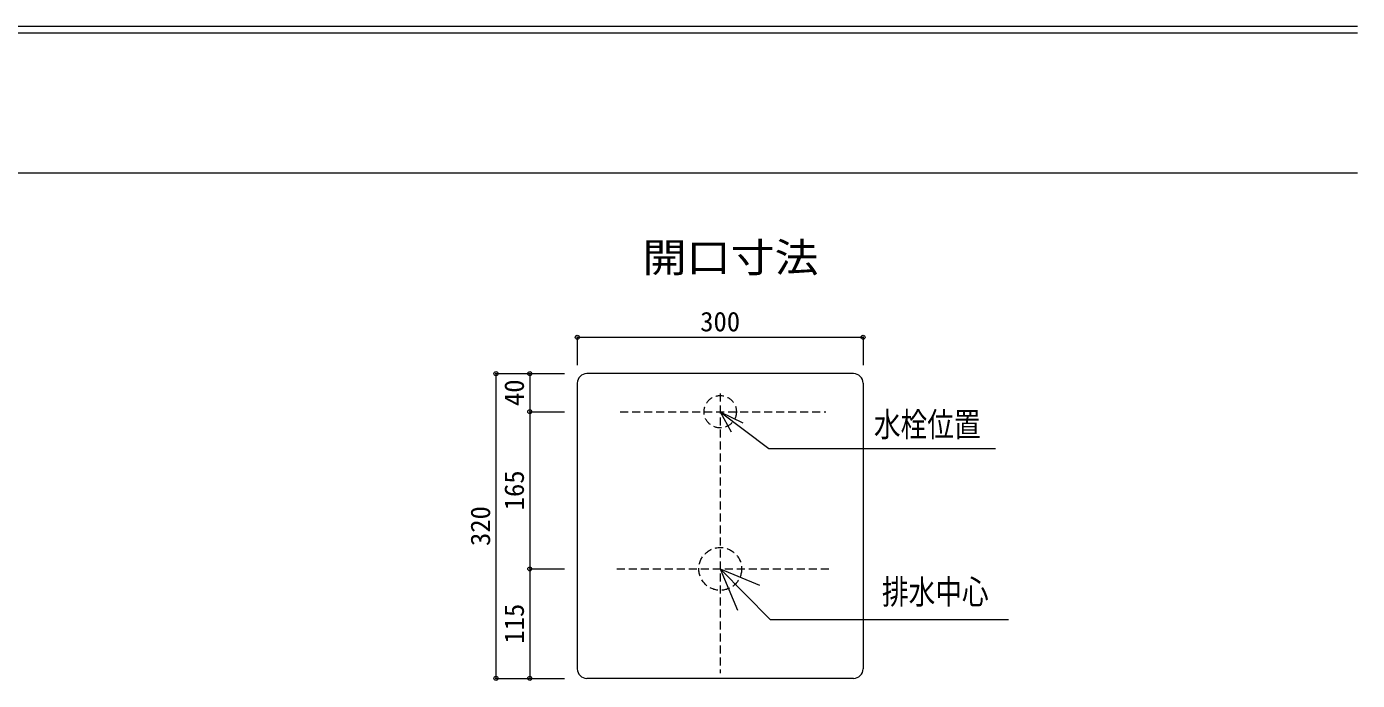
# Model space of a CAD drawing. Units: millimetres at full size, sheet at 1:7. Extents: x -1403 to 1462, y -962 to 946.
# Drawn here: x 6 to 1403, y 210 to 896 of the extents above; entities that cross this region are included whole.
import ezdxf
from ezdxf.enums import TextEntityAlignment as Align

# ---------------------------------------------------------------- set-up
doc = ezdxf.new("R2010")
doc.units = ezdxf.units.MM
doc.header["$LTSCALE"] = 7
doc.header["$PDMODE"] = 32
doc.header["$PDSIZE"] = 4.2
doc.linetypes.add('DASHED1', pattern=[1.8, 1.2, -0.6])
doc.layers.add('F-0', color=7, linetype='Continuous', lineweight=15)
doc.styles.add('ＭＳ ゴシック', font='')
doc.styles.get('ＭＳ ゴシック').set_extended_font_data('MS Gothic')

msp = doc.modelspace()

# ---------------------------------------------------------------- linework, layer by layer
at = {"layer": 'F-0'}
for p, q in [((1402.848, 896.05), (-1402.92, 896.05)), ((1402.848, 889.05), (-1402.92, 889.05)), ((1402.848, 742.05), (-1402.92, 742.05)), ((873.9, 531.648), (593.9, 531.648)), ((583.9, 521.648), (583.9, 221.648)), ((883.9, 521.648), (883.9, 221.648)), ((733.9, 491.648), (745.575, 470.549)), ((733.9, 491.648), (757.743, 479.97)), ((733.816, 326.648), (775.148, 309.654)), ((733.9, 326.648), (752.068, 283.277)), ((873.9, 211.648), (593.9, 211.648))]:
    msp.add_line(p, q, dxfattribs=at)
at = {"layer": 'F-0', "color": 4, "lineweight": 9}
for p, q in [((583.9, 569.889), (883.9, 569.889)), ((583.9, 569.889), (583.9, 540.588)), ((883.9, 569.889), (883.9, 540.588)), ((498.495, 531.648), (498.495, 211.648)), ((498.495, 531.648), (570.439, 531.648)), ((533.987, 531.648), (533.987, 491.648)), ((533.987, 531.648), (570.439, 531.648)), ((533.987, 491.648), (570.439, 491.648)), ((533.987, 491.648), (533.987, 326.648)), ((533.987, 326.648), (570.439, 326.648)), ((533.987, 326.648), (533.987, 211.648)), ((498.495, 211.648), (570.439, 211.648)), ((533.987, 211.648), (570.439, 211.648))]:
    msp.add_line(p, q, dxfattribs=at)
at = {"layer": 'F-0', "color": 4, "linetype": 'DASHED1', "lineweight": 9}
for p, q in [((733.9, 510.951), (733.9, 217.008)), ((628.932, 491.648), (844.875, 491.648)), ((625.416, 326.648), (849.273, 326.648))]:
    msp.add_line(p, q, dxfattribs=at)
at = {"layer": 'F-0'}
for points in [[(733.9, 491.648), (784.826, 452.887), (1023.079, 452.887)], [(733.9, 326.648), (786.452, 273.386), (1036.559, 273.386)]]:
    msp.add_lwpolyline(points, dxfattribs=at)
at = {"layer": 'F-0', "color": 4, "linetype": 'DASHED1', "lineweight": 9}
for centre, radius in [((733.9, 491.648), 17), ((733.9, 326.648), 22.5)]:
    msp.add_circle(centre, radius, dxfattribs=at)
at = {"layer": 'F-0'}
for centre, start, end in [((593.9, 521.648), 90, 180), ((873.9, 521.648), 0, 90), ((593.9, 221.648), 180, 270), ((873.9, 221.648), 270, 0)]:
    msp.add_arc(centre, 10, start, end, dxfattribs=at)
at = {"layer": 'F-0', "color": 6}
for p in [(583.9, 569.889), (883.9, 569.889), (498.495, 531.648), (533.987, 531.648), (533.987, 491.648), (533.987, 326.648), (498.495, 211.648), (533.987, 211.648)]:
    msp.add_point(p, dxfattribs=at)

# ---------------------------------------------------------------- texts
at = {"layer": 'F-0', "color": 3, "style": 'ＭＳ ゴシック'}
for s, height, width, p in [('開口寸法', 30.79, 1.1, (652.397, 629.013)), ('水栓位置', 25.66, 0.8, (895.271, 457.736)), ('排水中心', 25.66, 0.8, (903.709, 281.932))]:
    msp.add_text(s, height=height, dxfattribs=dict(at, width=width)).set_placement(p, align=Align.BOTTOM_LEFT)
at = {"layer": 'F-0', "style": 'ＭＳ ゴシック'}
msp.add_text('300', height=20.53, dxfattribs=at).set_placement((712.9, 569.889), align=Align.BOTTOM_LEFT)
for s, p in [('40', (533.987, 497.648)), ('165', (533.987, 388.148)), ('320', (498.495, 350.648)), ('115', (533.987, 248.148))]:
    msp.add_text(s, height=20.53, rotation=90, dxfattribs=at).set_placement(p, align=Align.BOTTOM_LEFT)

doc.saveas('drawing.dxf')
